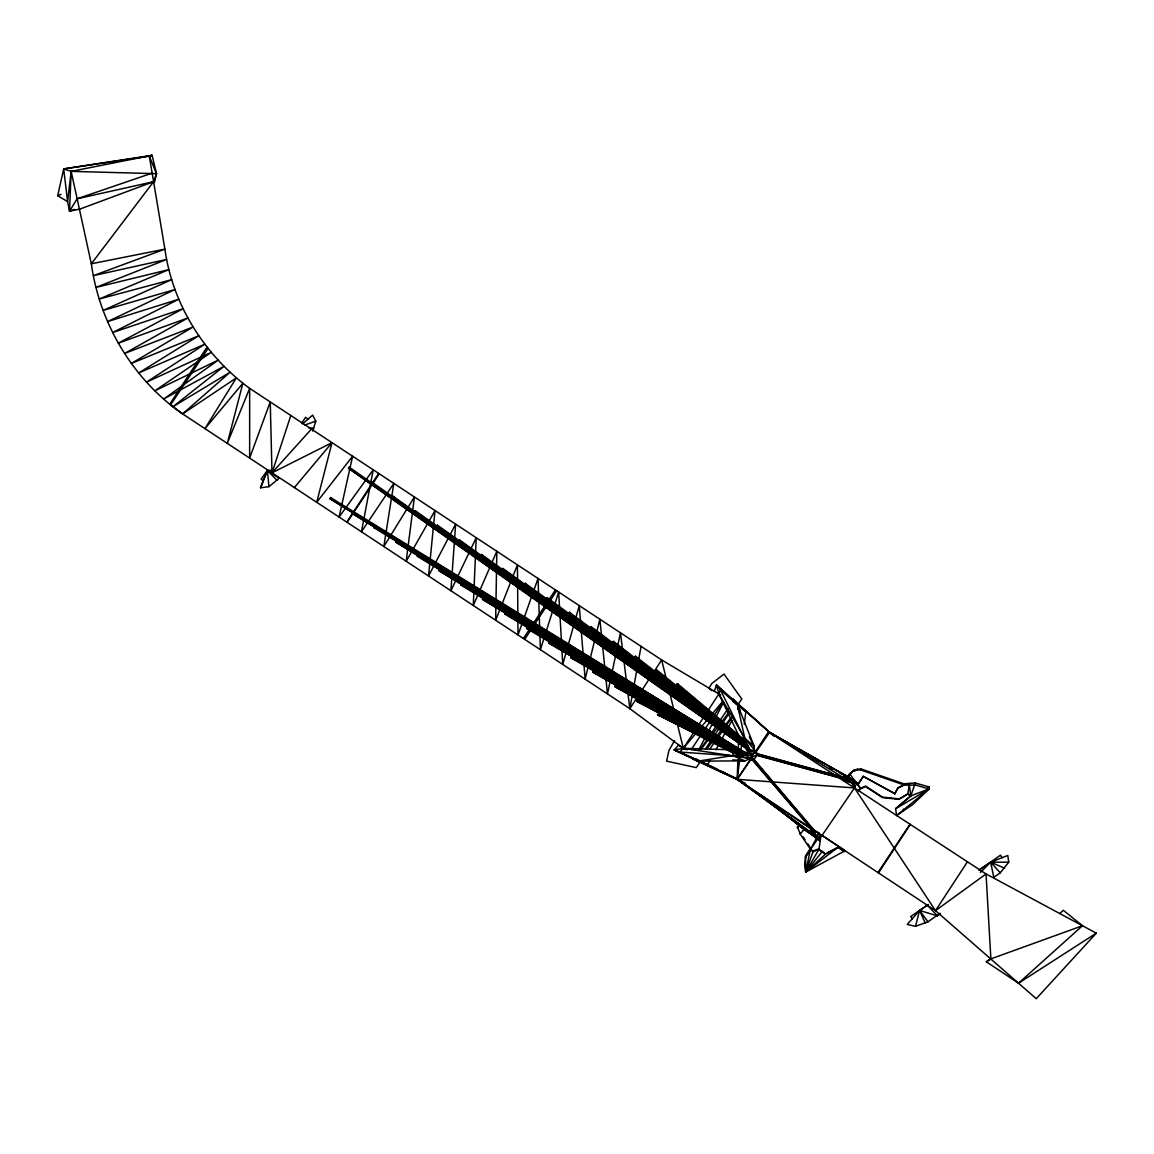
<?xml version="1.0" encoding="UTF-8"?>
<svg xmlns="http://www.w3.org/2000/svg" width="1154" height="1154" viewBox="0 0 1154 1154"><rect width="100%" height="100%" fill="white"/><g stroke="black" fill="none" stroke-linecap="round" stroke-linejoin="round"><path stroke-width="1.5" d="M687.265 749.811L683.817 748.802L678.639 745.123L674.239 749.898L698.386 761.135L744.979 760.861L750.273 758.481L754.24 752.841L754.211 746.364L737.334 704.113L716.461 684.957L714.34 691.289M495.903 606.081L495.657 620.217L500.273 608.49M495.989 600.787L496.48 572.514M496.595 565.446L496.84 551.309L491.849 562.791M732.718 759.88L744.979 760.861L733.093 755.798L733.497 751.571M737.882 759.75L737.19 779.325L807.295 830.404L809.819 831.471L811.724 828.586M738.271 749.061L738.531 741.935M739.555 713.461L739.801 706.003L738.142 704.748L745.859 711.715L744.258 724.164M74.621 209.422L69.528 211.139L71.159 171.369L63.686 168.917L57.7 195.718L67.624 201.633L69.528 211.139L79.424 209.249L153.597 181.683L156.526 173.677L152.068 155.3L63.686 168.917L67.624 201.633L71.159 171.369L152.068 155.3L148.765 156.728M473.832 592.997L473.284 605.475L477.568 595.637M474.063 587.646L475.376 557.339M475.607 551.987L476.227 537.721L470.861 548.972M744.705 753.072L743.926 754.254L744.705 753.072L743.897 754.226L373.752 527.58L374.675 526.484L375.165 527.825L373.752 527.58M743.594 752.797L743.176 754.211L395.735 542.077L396.63 540.952L410.449 549.391M451.906 576.712L450.911 590.733L456.292 579.496M452.152 573.206L454.387 541.659M454.633 538.153L455.628 524.132L449.887 535.139M746.133 753.259L329.871 498.672L330.578 497.533L746.133 753.259L745.441 754.399L329.871 498.672M742.686 753.548L742.758 752.74L742.411 754.197L417.373 556.343L418.137 555.132L418.815 556.401L742.411 754.197M820.032 839.708L819.931 840.559L820.523 835.539L818.676 832.755L811.334 829.163L737.19 779.325L695.646 758.798M818.907 849.777L821.129 834.731L845.204 850.7L844.281 851.623L838.165 847.584L825.528 854.104L818.907 849.777L818.994 848.709L813.238 851.061L810.555 849.301L800.198 834.068L797.356 826.495M800.313 832.77L800.198 834.068L804.381 829.062M839.434 847.93L844.31 851.162L805.708 872.063L804.814 862.889M825.528 854.104L805.708 872.063L805.636 855.662L810.671 848.002L805.708 872.063L838.208 847.123M813.238 851.061L805.708 872.063L822.254 851.479M820.508 835.727L820.609 834.674L819.96 835.597M847.974 778.705L850.209 773.252L854.047 770.165L860.725 768.838L903.798 783.782L915.252 783.003L929.201 786.956L929.028 788.961L912.684 804.583L896.644 815.503L895.576 808.637L910.809 795.842L929.028 788.961L915.079 784.893L909.352 785.297L910.794 796L895.562 808.781L929.028 788.961L896.644 815.503M847.743 776.714L854.047 770.165M853.96 771.218L857.206 769.934L857.292 768.881M858.864 790.807L860.523 788.889L865.514 786.566L882.406 797.602L899.081 799.376L907.736 793.995L899.139 798.885L882.449 797.097L865.572 786.062L860.581 788.384L857.869 784.345L863.178 776.281L894.739 793.635L863.178 776.281M894.739 793.635L898.043 787.663L903.697 784.835L860.624 769.906L860.725 768.838M860.523 788.889L850.123 774.32L847.988 776.858M894.696 794.125L898.043 787.663M898 788.153L903.654 785.326L903.798 783.782M903.164 811.06L903.337 809.156M909.352 785.297L909.525 783.393M915.252 783.003L910.809 795.842L907.751 793.851L909.381 784.936L903.654 785.326M720.067 694.477L719.851 696.021M736.036 753.403L735.92 751.788L736.036 753.403L592.68 672.075L593.589 671.037L678.047 718.956M741.647 754.153L741.907 752.624L741.647 754.153L438.852 570.61L439.602 569.384L458.023 580.549M433.269 528.243L428.552 576.005L433.471 566.571M433.63 524.709L435.029 510.558L406.179 561.262L414.416 496.97L383.82 546.52L393.817 483.396L361.447 531.778L370.766 482.675L748.181 748.513L747.98 749.335L370.189 482.646L370.953 481.434L748.427 747.893L747.98 749.335M609.427 673.878L483.252 598.133L482.502 599.359L740.147 754.024L740.219 752.394L737.146 750.547M804.641 864.793L805.636 855.662M739.7 759.75L737.19 779.325L809.819 831.471M740.839 750.85L741.517 745.513M849.82 780.695L850.036 779.065L849.82 780.695L756.389 755.206M737.709 753.605L737.666 752.192L737.709 753.605L548.568 642.893L549.174 641.869L657.318 705.181M739.05 736.137L718.87 693.972L716.461 684.957L769.53 732.415L853.513 779.931L854.465 787.937L822.009 835.496M736.872 753.649L736.815 751.946M744.373 739.93L743.638 741.156L744.373 739.93L677.398 683.687L676.561 684.856L729.977 729.703M63.686 168.917L149.313 156.136L164.892 249.149C172.566 304.627 204.734 355.418 249.653 388.364L661.675 659.958L718.87 693.972L744.792 738.214L757.789 754.096L753.374 760.472L750.273 758.481L683.327 748.326L629.839 708.657L632.334 694.823M634.21 684.437L636.705 670.589M638.263 661.949L641.076 646.37M744.792 740.738L744.085 742.008L744.792 740.738L656.842 670.085L656.063 671.296L728.722 729.66M744.792 742.613L745.109 741.661L635.436 656.237L634.801 657.059L720.745 723.991M371.617 482.704L370.997 481.506L373.218 469.822L339.088 517.035L352.619 456.234L316.715 502.293L332.02 442.66L271.998 472.823L270.238 401.938L249.653 458.095L249.653 388.364L227.295 443.367L242.859 383.301L204.95 428.639L236.325 377.935L182.606 413.911C132.869 379.464 99.633 323.524 91.325 263.776L71.159 171.369L156.526 173.677L154.448 182.476L153.597 181.683L77.145 198.776L69.528 211.139M734.305 753.274L734.175 751.586L734.305 753.274L636.604 701.243L637.383 700.045L705.613 736.382M735.127 753.173L735.069 751.961L735.127 753.173L614.981 686.717L615.486 685.808L725.635 746.739M610.077 681.697L607.48 693.929L606.038 679.692M612.298 671.224L615.645 655.501M617.866 645.014L620.463 632.796L622.424 648.678M745.296 743.825L745.729 742.527L591.05 626.636L590.199 627.79L649.01 671.859M747.431 748.239L747.893 746.797L747.431 748.239L660.853 686.774M747.994 746.551L438.015 526.412L436.573 526.325L437.366 525.128L747.994 746.551L747.157 747.734L747.604 746.292L747.143 747.72L742.743 744.575M516.747 585.597L747.619 749.004L748.052 747.547L394.077 497.013L393.24 498.182M748.282 749.797L748.686 748.441L349.244 467.154L348.465 468.25L748.282 749.797L748.686 748.441M745.441 742.065L744.835 743.392L745.441 742.065L613.25 641.35L612.529 642.59L672.277 688.116M745.816 744.936L746.263 743.609L547.212 597.657L546.376 598.825L627.271 658.141M588.064 667.185L585.121 679.187L583.982 664.834M590.17 658.631L594.815 639.778M596.921 631.209L599.864 619.208L601.494 635.219M746.508 744.229L746.09 745.455L746.508 744.229L525.286 583.333L524.551 584.328L617.837 652.183M927.427 905.125L919.55 910.492L907.217 924.484L915.555 926.301L919.55 910.492L928.436 904.447M746.321 746.119L747.1 744.95L502.841 568.432L502.163 569.701L526.859 587.545M312.647 431.062L315.807 421.123L312.633 415.123L302.536 423.922M566.152 652.342L562.748 664.444L561.955 650.322M568.576 643.687L573.437 626.391M575.86 617.736L579.265 605.634L580.549 621.775M739.411 706.58L720.37 689.76L716.461 684.957M747.619 749.004L748.052 747.547M544.154 637.83L540.389 649.702L539.942 635.998M546.304 631.05L552.752 610.711M554.901 603.917L558.651 592.045L559.56 607.942M745.109 741.661L744.691 742.642M745.643 744.142L746.003 743.046L569.412 612.298L568.489 613.394L631.786 660.261M745.729 742.527L745.138 743.883M290.822 415.512L271.998 472.823L311.421 429.086M746.263 743.609L745.729 744.994M746.609 746.609L747.071 745.195L481.506 554.454L480.67 555.622L530.35 591.295M743.796 741.099L744.792 738.214L737.334 704.113M720.226 696.814L720.514 694.679L718.87 693.972L708.296 710.128M747.893 748.081L394.668 498.326L394.077 497.013M522.142 623.333L518.016 634.96L517.901 620.592M523.916 618.342L531.576 596.748M533.927 590.098L538.053 578.471L538.529 592.867M718.87 693.972L720.37 689.76L749.97 749.754L751.831 755.12L750.273 758.481L754.24 752.35L757.789 754.096L750.273 758.481M745.167 753.908L745.441 753.144L352.677 512.03L351.855 513.213L745.167 753.908L351.855 513.213M734.132 701.531L732.098 698.617L769.53 732.415L986.05 873.953L1096.3 933.168L1036.249 998.7L935.505 910.65L854.465 787.937L851.825 782.787L853.513 779.931L857.105 783.162L854.393 782.34M263.256 480.8L261.078 479.126L267.367 470.443L279.138 478.232L268.969 486.671L260.501 487.796L267.367 470.443L270.757 470.255M502.264 603.455L510.847 581.659M512.823 576.625L517.439 564.883L517.583 581.053M260.501 487.796L267.367 470.443L277.003 480.324M747.071 745.195L746.797 745.888L480.67 555.622M746.003 743.046L745.686 743.796L737.031 737.406M479.703 590.704L489.7 567.725M819.96 840.328L803.083 828.832L775.07 806.502M457.821 576.279L469.332 552.175M459.754 540.144L459.09 541.414L460.533 541.356L747.1 746.306L459.754 540.144L460.533 541.356M435.938 561.854L448.242 538.283M698.935 749.48L704.705 738.445M708.83 730.569L712.941 722.678M715.408 717.961L723.659 702.195M817.133 836.809L810.555 849.301L818.027 838.424M847.829 778.633L850.123 774.32M709.854 760.645L707.301 765.29L737.19 779.325L935.505 910.65L986.05 873.953L990.882 959.046L986.281 961.772L1018.52 983.194L1096.3 933.168M715.855 749.783L718.423 745.123M721.841 738.921L725.26 732.718M727.828 728.059L732.112 720.298M738.098 709.436L739.801 706.335L732.934 701.473M737.117 753.778L570.797 657.722L571.518 656.482L683.788 721.322M824.461 852.921L818.936 849.315L805.708 872.063L805.377 866.192M854.624 786.84L857.105 783.162L847.945 776.93L846.243 779.772L843.675 780.883L851.825 782.787L854.84 786.263L854.465 787.937L737.19 779.325L750.951 758.466M738.517 752.177L738.56 753.865L526.613 628.454L527.349 627.228L633.705 690.15M819.96 840.4L740.378 780.883L750.331 788.225M813.152 829.279L811.349 832.149L820.09 840.429L812.863 834.861M814.133 830.274L818.446 833.13M816.873 835.611L818.676 832.755L819.787 840.689L816.873 835.611L803.227 828.659L779.354 809.747M740.911 754.052L462.163 585.15L461.586 583.837L460.734 584.991L740.911 754.052L741.056 752.466M744.662 754.355L745.441 753.144M739.411 753.908L506.101 614.188L505.553 612.861L504.687 614L739.397 753.908L739.368 752.235M743.176 754.211L743.955 753.014M169.811 404.116L207.114 346.965M346.835 522.142L352.619 513.27M352.98 512.708L378.656 473.4M208.182 348.277L170.648 404.809L182.606 413.911L629.839 708.657L637.556 696.857M642.374 689.472L649.125 679.143M653.957 671.758L661.675 659.958L667.618 684.207M727.958 749.682L683.327 748.326L674.239 749.898L679.749 752.033L683.327 748.326L693.886 732.17M698.689 724.813L703.493 717.471M878.526 872.914L910.246 824.403M935.505 910.65L967.441 861.793M523.382 638.508L529.325 629.478M533.292 623.477L544.948 605.792M548.756 600.022L555.406 589.91M524.681 639.359L531.518 628.988M534.446 624.545L546.087 606.874M549.939 601.018L556.704 590.761M754.875 752.495L768.636 731.636M805.463 857.566L810.497 849.907L813.181 851.666L818.936 849.315M857.826 784.835L863.134 776.772M705.512 748.946L710.359 741.633M715.206 734.305L719.072 728.448M722.952 722.592L728.751 713.807M347.094 522.315L379.291 473.818M700.262 761.654L696.309 767.626L666.594 761.135L668.974 750.389L674.542 740.623M737.824 704.935L741.777 698.963L724.005 674.08L711.715 683.586L708.917 688.289L711.629 690.525M877.963 872.539L910.016 824.244M691.174 749.682L700.175 736.223M705.166 728.751L710.157 721.264M714.167 715.292L723.154 701.82M843.675 780.883L846.747 776.31L769.53 732.415L755.38 752.942M699.93 749.999L706.969 739.656M710.994 733.742L716.014 726.342M720.038 720.428L728.073 708.614M751.341 758.798L737.19 779.325L738.935 779.801M301.699 422.984L305.637 417.33L308.046 419.133M709.97 748.816L714.081 742.96M718.192 737.103L722.317 731.247M726.429 725.376L731.578 718.062M737.752 709.263L739.801 706.335L735.603 703.45M1002.105 857.696L1000.46 855.186L990.622 862.168L993.81 877.328L1000.273 872.799L1008.74 862.197L1007.788 855.475L990.622 862.168L980.251 869.207M433.399 525.315L414.315 511.77L415.151 510.602L748.297 747.085M701.387 748.845L707.806 740.349M713.143 733.252L717.413 727.583M721.697 721.899L729.169 711.975M153.597 181.683L91.325 263.776L164.892 249.149L93.517 275.604L166.638 259.434L96.056 287.389L168.902 269.603L99.258 299.001L171.686 279.643L103.081 310.426L174.99 289.524L107.538 321.62L178.783 299.232L112.602 332.554L183.068 308.738L118.271 343.185L187.828 317.999L124.517 353.499L193.064 327.015L131.311 363.438L198.748 335.756L138.653 372.987L204.864 344.18L146.515 382.118L211.413 352.287L154.867 390.802L218.366 360.048L163.68 399.01L224.064 366.294L172.941 406.727L230.05 372.252L182.606 413.911M706.407 749.465L712.869 741.128M717.182 735.56L721.481 729.992M725.794 724.423L731.189 717.471M737.651 709.119L739.801 706.335L745.859 711.715L732.098 698.617L773.844 736.108M803.227 828.659L820.09 840.429M294.357 487.565L332.02 442.66M695.069 749.581L683.327 748.326L696.064 733.151M701.848 726.255L707.633 719.36M712.263 713.836L722.692 701.43M858.331 790.562L860.624 787.894M708.945 765.376L679.749 752.033L733.093 755.798L751.831 755.12L754.24 752.35M743.897 754.226L744.431 752.898M797.241 827.779L799.073 825.932M915.555 926.301L928.004 921.801L939.991 913.29M980.496 872.395L990.622 862.168L1008.74 862.197M846.43 777.06L850.209 773.252M752.624 760.284L815.157 833.231L815.604 831.875L753.721 759.043M926.691 789.379L929.201 786.956M1059.79 913.564L1063.324 910.261L1082.466 925.739L1018.52 983.194M740.147 754.024L740.219 752.394M912.179 918.844L910.694 916.521L919.55 910.492L937.452 915.843L940.423 913.809M978.866 870.188L990.622 862.168L1004.543 868.154M986.281 961.772L990.435 959.046L1082.466 925.739M733.179 751.658L733.151 752.956L657.506 714.629L658.573 714.066L721.409 745.513M827.144 852.835L836.621 847.93M708.888 765.347L698.386 761.135L699.454 761.121M57.7 195.718L61.018 194.305M304.945 425.004L315.807 421.123M77.145 198.776L152.155 173.114M700.709 762.001L698.386 761.135L748.787 752.942L751.831 755.12M676.561 684.856L677.701 684.683L744.07 740.406M502.163 569.701L503.591 569.658L746.551 745.239M614.981 686.717L672.349 717.86M857.206 769.934L860.624 769.906M612.529 642.59L613.971 642.59L628.238 653.452M570.797 657.722L586.203 665.786M548.568 642.893L737.579 752.841M526.613 628.454L532.686 631.224M482.502 599.359L740.132 753.187M438.852 570.61L741.834 753.418M417.373 556.343L418.815 556.401M656.063 671.296L657.491 671.368L682.75 691.664M636.604 701.243L671.065 718.928M308.825 427.846L313.859 428.148M348.465 468.25L748.441 749.105M414.315 511.77L747.604 747.489M546.376 598.825L557.93 606.398M524.551 584.328L746.249 744.82M698.386 761.135L701.877 761.51M460.734 584.991L462.163 585.15M847.945 776.93L769.53 732.415L771.867 734.434M590.199 627.79L591.613 627.964L591.05 626.636M504.687 614L506.101 614.188M634.801 657.059L671.224 684.769M733.093 755.798L750.648 758.279L746.191 755.567L748.787 752.942L749.97 749.754L747.201 747.532M395.735 542.077L743.652 753.851M568.489 613.394L569.903 613.654L569.412 612.298M592.68 672.075L664.156 712.119M741.863 751.571L748.787 752.942L743.811 745.484M754.254 750.634L749.97 749.754L754.24 752.841M696.093 759.664L674.224 749.898L737.319 779.065M748.441 759.303L753.374 760.472M756.909 753.649L850.036 779.065M757.226 754.038L850.671 779.541M758.048 754.514L849.301 779.412M756.966 754.817L850.57 780.364M757.789 755.279L849.185 780.219M815.604 831.875L814.421 833.029M745.412 783.393L692.876 758.986L699.887 762.231M718.322 769.805L710.388 765.953L711.253 767.237M721.495 771.334L737.348 779.022M657.506 714.629L733.771 752.797M745.628 711.513L746.941 712.206M708.787 738.07L718.307 743.133M721.481 744.82L729.415 749.047M674.224 720.601L688.375 728.131M691.52 729.818L705.685 737.348M713.547 741.546L722.995 746.566M730.857 750.749L734.002 752.437M851.825 782.787L769.53 732.415L806.314 754.024M728.78 748.484L731.924 750.215M675.479 719.591L684.87 724.784M688 726.515L716.172 742.109M719.303 743.84L734.954 752.495M681.177 720.731L684.308 722.505M687.438 724.279L692.126 726.933M695.256 728.708L698.386 730.482M709.335 736.699L718.726 742.022M667.272 713.893L690.64 727.15M693.756 728.91L735.834 752.783M686.918 723.125L697.824 729.429M700.954 731.232L719.663 742.036M724.337 744.748L733.699 750.143M589.305 667.589L620.333 685.505M623.434 687.294L634.296 693.568M637.397 695.357L648.259 701.632M651.361 703.421L654.462 705.224M657.564 707.013L662.223 709.696M665.324 711.499L668.426 713.287M673.085 715.97L676.186 717.759M679.288 719.562L690.15 725.837M693.251 727.626L710.316 737.478M713.417 739.267L724.279 745.542M727.381 747.345L736.699 752.711M660.42 706.984L686.673 722.361M689.775 724.164L700.579 730.496M703.68 732.3L708.311 735.011M711.398 736.829L714.485 738.632M717.586 740.45L722.216 743.162M725.303 744.965L729.934 747.677M809.372 755.827L818.561 761.222M829.293 767.525L832.351 769.329M853.816 781.936L856.874 783.739L853.989 781.893M636.792 691.982L641.408 694.708M644.495 696.54L662.987 707.474M667.618 710.215L670.705 712.047M675.321 714.773L678.408 716.605M681.495 718.423L686.111 721.163M704.604 732.112L707.69 733.93M712.321 736.67L715.393 738.488M535.773 633.056L548.15 640.369M551.251 642.201L562.085 648.62M565.171 650.438L569.816 653.193M572.903 655.025L593.012 666.925M596.113 668.743L599.2 670.575M603.845 673.33L606.932 675.162M610.033 676.994L614.678 679.735M617.765 681.567L630.142 688.88M633.229 690.712L644.062 697.117M647.163 698.949L651.794 701.704M654.895 703.536L659.525 706.277M664.17 709.018L675.003 715.422M678.09 717.254L682.735 720.009M685.822 721.841L688.924 723.659M692.011 725.491L696.655 728.246M699.757 730.078L712.119 737.392M715.22 739.224L727.597 746.551M730.684 748.383L733.785 750.215M507.111 613.784L590.718 663.622M593.82 665.469L598.464 668.238M601.551 670.085L613.942 677.47M617.044 679.317L621.689 682.086M624.776 683.933L637.167 691.318M640.268 693.165L644.913 695.934M648.014 697.781L652.659 700.55M657.304 703.32L660.391 705.166M665.036 707.921L668.137 709.768M671.239 711.614L675.883 714.384M680.528 717.153L683.615 719M688.26 721.769L691.361 723.616M694.463 725.462L699.108 728.232M839.549 772.617L857.105 783.162M612.5 675.725L617.116 678.494M620.203 680.341L632.507 687.741M635.58 689.587L640.196 692.357M643.283 694.203L655.587 701.589M658.66 703.435L663.276 706.205M666.363 708.066L678.667 715.451M681.74 717.298L686.356 720.067M690.972 722.837L694.059 724.683M698.675 727.453L701.747 729.299M704.834 731.146L709.45 733.93M714.066 736.699L717.139 738.546M721.755 741.315L724.827 743.162M727.914 745.008L732.53 747.778M463.115 584.761L507.645 611.634M510.717 613.481L515.333 616.265M518.406 618.111L530.681 625.526M533.754 627.387L538.355 630.156M542.971 632.94L546.044 634.801M549.116 636.647L553.718 639.431M556.791 641.278L578.284 654.246M581.356 656.107L585.958 658.891M589.03 660.737L601.321 668.152M604.393 669.998L608.995 672.782M613.611 675.566L616.683 677.412M621.285 680.196L624.357 682.043M627.43 683.904L632.031 686.688M636.633 689.457L639.705 691.318M644.321 694.088L647.394 695.949M659.67 703.363L664.286 706.147M668.887 708.917L671.96 710.777M676.561 713.547L679.634 715.408M682.706 717.254L687.308 720.038M461.081 582.409L513.256 614.029M516.328 615.89L537.807 628.916M540.88 630.776L545.481 633.56M548.554 635.421L560.83 642.865M563.902 644.725L570.033 648.447M573.105 650.308L577.707 653.092M580.779 654.953L593.055 662.396M596.128 664.257L600.729 667.055M605.331 669.839L608.403 671.7M613.005 674.499L616.077 676.345M622.208 680.067L625.28 681.927M628.353 683.788L640.629 691.232M643.701 693.092L648.303 695.891M652.904 698.675L655.977 700.536M660.578 703.334L663.651 705.181M666.723 707.041L672.854 710.763M675.927 712.624L680.528 715.422M685.13 718.206L688.202 720.067M692.804 722.866L695.876 724.726M717.355 737.738L720.428 739.599M419.681 556.069L442.761 570.105M445.833 571.98L467.37 585.092M470.443 586.968L475.059 589.781M478.145 591.656L499.682 604.768M502.755 606.629L508.914 610.379M511.987 612.255L516.603 615.068M519.675 616.943L541.212 630.055M544.299 631.916L548.915 634.729M553.531 637.542L556.603 639.417M561.219 642.23L573.524 649.716M576.596 651.592L581.212 654.405M585.828 657.203L590.444 660.016M593.531 661.891L598.147 664.704M602.763 667.502L605.836 669.378M608.908 671.253L615.068 675.003M618.14 676.879L622.756 679.677M627.372 682.49L630.445 684.365M635.061 687.178L639.677 689.991M644.293 692.789L647.365 694.665M650.452 696.54L655.068 699.353M668.916 707.777L671.989 709.652M676.605 712.465L679.677 714.34M691.982 721.827L696.598 724.64M701.214 727.453L704.301 729.314M718.134 737.752L721.221 739.627M724.294 741.488L728.91 744.301M413.521 551.266L435.015 564.378M438.087 566.253L444.218 570.004M447.29 571.879L451.906 574.692M454.964 576.567L476.458 589.694M479.53 591.569L484.146 594.382M488.748 597.195L493.349 600.008M496.422 601.883L501.024 604.696M504.096 606.571L508.698 609.384M511.77 611.259L533.263 624.372M536.336 626.247L542.481 629.997M545.553 631.873L550.155 634.686M553.228 636.561L557.829 639.374M562.431 642.187L574.721 649.688M577.793 651.563L582.395 654.376M586.997 657.189L591.613 660.001M596.214 662.814L599.287 664.69M603.888 667.502L606.961 669.363M610.033 671.239L616.164 674.989M619.236 676.864L623.852 679.677M628.454 682.49L631.526 684.365M637.657 688.116L640.73 689.991M645.346 692.804L649.947 695.617M654.549 698.43L665.295 704.993M669.897 707.806L680.644 714.369M685.26 717.182L689.861 719.995M694.463 722.808L697.535 724.683M702.137 727.482L706.753 730.294M711.354 733.107L740.522 750.922M379.277 529.297L385.422 533.061M388.48 534.937L393.096 537.75M396.154 539.625L425.307 557.483M429.908 560.296L434.51 563.123M439.111 565.936L442.184 567.811M446.786 570.639L459.061 578.154M462.134 580.029L500.49 603.513M505.091 606.34L509.693 609.153M512.765 611.029L560.325 640.167M563.397 642.042L569.528 645.793M572.6 647.683L742.902 751.961M843.891 775.401L846.776 777.248M907.736 793.995L910.794 796M403.525 505.466L412.353 511.712M418.238 515.867L424.109 520.036M427.052 522.113L443.237 533.566M446.165 535.644L454.993 541.89M457.936 543.967L482.935 561.666M485.877 563.743L502.048 575.197M504.99 577.274L513.818 583.52M436.327 527.392L508.236 578.442M511.164 580.52L524.378 589.896M527.32 591.973L536.12 598.234M539.048 600.311L552.261 609.687M556.661 612.817L568.403 621.14M572.802 624.271L583.073 631.57M587.473 634.686L599.214 643.023M602.157 645.1L610.956 651.361M613.899 653.438L627.098 662.814M632.969 666.983L638.84 671.152M641.768 673.229L657.91 684.697M438.044 527.378L480.526 557.656M483.454 559.748L496.638 569.138M499.567 571.23L508.366 577.505M515.679 582.727L524.479 588.987M527.407 591.079L540.591 600.469M546.448 604.653L556.704 611.966M561.104 615.096L568.417 620.318M577.216 626.579L584.53 631.801M591.858 637.022L600.657 643.283M607.97 648.505L616.77 654.78M622.626 658.948L631.411 665.223M638.739 670.445L644.596 674.614M653.395 680.874L659.251 685.058M669.508 692.371L675.364 696.54M685.62 703.853L691.477 708.037M714.917 724.741L719.317 727.871M462.018 543.505L473.703 551.872M476.616 553.949L488.301 562.315M492.686 565.446L501.456 571.72M507.298 575.889L517.526 583.203M523.368 587.386L529.21 591.569M539.437 598.868L545.279 603.052M554.035 609.326L561.349 614.548M570.105 620.809L577.404 626.031M584.717 631.252L593.473 637.527M600.787 642.749L605.158 645.879M615.385 653.193L621.227 657.376M631.454 664.69L637.296 668.858M647.524 676.172L653.366 680.355M663.593 687.669L666.507 689.76M676.734 697.074L682.577 701.243M692.804 708.556L698.646 712.739M723.486 730.496L726.4 732.588M738.084 740.94L742.469 744.07M533.263 593.401L546.419 602.85M549.347 604.941L562.488 614.39M565.417 616.481L596.099 638.523M600.484 641.682L612.168 650.077M618.01 654.275L628.238 661.617M634.094 665.815L639.936 670.012M650.164 677.355L656.006 681.552M666.233 688.909L672.075 693.107M682.302 700.449L688.145 704.647M698.372 711.989L704.228 716.187M714.456 723.529L720.298 727.727M730.525 735.084L733.454 737.175M529.773 589.651L542.842 599.099M545.755 601.205L558.839 610.654M561.738 612.76L571.908 620.102M574.822 622.208L587.891 631.656M590.805 633.762L603.888 643.211M609.701 647.408L621.328 655.818M625.684 658.963L632.955 664.214M641.667 670.517L650.38 676.821M659.107 683.125L666.377 688.375M675.09 694.665L678.004 696.771M692.53 707.272L698.343 711.47M708.513 718.827L711.427 720.933M739.036 740.882L743.392 744.027M620.751 654.304L635.32 664.906M638.234 667.012L651.346 676.561M654.275 678.682L667.387 688.217M674.672 693.525L684.87 700.94M692.155 706.248L700.911 712.609M709.652 718.956L718.394 725.318M728.592 732.747L734.42 736.988M566.6 612.76L575.283 619.121M583.967 625.482L592.637 631.858M602.763 639.273L610.004 644.581M620.131 651.996L631.7 660.492M634.585 662.612L649.053 673.215M656.294 678.523L666.421 685.938M673.647 691.246L683.774 698.675M691.001 703.969L701.127 711.398M709.811 717.759L718.495 724.121M725.722 729.429L740.19 740.031M743.089 742.152L745.974 744.272M630.156 660.261L644.61 670.849M647.495 672.97L661.934 683.557M667.719 687.798L677.831 695.213M685.058 700.507L695.17 707.921M702.382 713.215L712.494 720.63M721.163 726.991L728.39 732.285M738.502 739.7L741.387 741.82M571.345 614.721L574.216 616.856M584.313 624.314L591.512 629.651M603.037 638.191L614.563 646.716M623.218 653.121L631.858 659.525M641.941 666.998L649.139 672.32M660.679 680.86L672.205 689.4M679.403 694.722L689.486 702.195M698.141 708.599L706.782 714.99M718.307 723.529L729.833 732.069M634.671 662.396L649.053 673.042M651.923 675.177L666.32 685.822M669.19 687.957L679.259 695.415M690.77 703.926L696.526 708.195M709.479 717.774L713.792 720.976M728.174 731.622L731.059 733.756M753.187 790.346L767.424 800.876M770.266 802.996L807.295 830.404M593.055 629.031L603.124 636.575M616.048 646.269L626.117 653.813M637.614 662.425L649.111 671.037M659.179 678.581L672.118 688.274M680.745 694.737L690.799 702.281M702.296 710.893L713.807 719.519M723.861 727.049L736.8 736.742M651.88 674.008L667.661 685.837M674.83 691.217L684.885 698.733M694.924 706.262L706.392 714.86M717.875 723.457L720.745 725.606M632.507 656.713L652.472 671.931M656.756 675.191L676.72 690.395M679.576 692.573L700.968 708.873M703.825 711.052L725.217 727.352M728.073 729.516L745.181 742.556M679.389 693.525L690.77 702.195M702.151 710.878L709.277 716.288M774.925 805.636L777.724 807.786M794.442 820.667L797.241 822.816M741.964 708.556L744.518 710.518M674.066 686.976L676.893 689.183M683.976 694.708L708.051 713.461M710.893 715.668L713.72 717.875M716.562 720.067L739.224 737.723M742.051 739.93L744.878 742.137M732.011 732.761L740.464 739.353M766.703 799.736L761.092 795.279L769.458 802.03M685.548 693.915L688.361 696.165M691.174 698.415L693.972 700.68M703.796 708.57L744.489 741.257M732.703 731.997L735.444 734.29M744.792 738.214L754.211 746.364L749.393 737.06M732.098 698.617L738.3 704.214M927.427 905.299L937.452 915.843M990.622 862.168L1000.273 872.799M752.567 758.279L815.748 832.654M752.61 759.664L815.157 833.231M744.95 746.739L748.153 750.85M928.004 921.801L919.55 910.492L925.263 923.056M803.141 836.924L805.03 839.694M807.843 843.848L809.733 846.618M502.841 568.432L503.591 569.658M615.486 685.808L616.005 686.702M613.25 641.35L613.971 642.59M571.518 656.482L572.24 657.722M549.174 641.869L549.766 642.908M527.349 627.228L528.042 628.483M483.252 598.133L483.944 599.402M439.602 569.384L440.294 570.639M330.578 497.533L331.212 498.716M656.842 670.085L657.491 671.368M637.383 700.045L638.032 701.329M437.366 525.128L438.015 526.412M352.677 512.03L353.283 513.328M349.244 467.154L349.792 468.38M415.151 510.602L415.743 511.914M547.212 597.657L547.804 598.969M481.506 554.454L482.098 555.766M525.286 583.333L525.791 584.472M149.313 156.136L156.526 173.677M635.436 656.237L635.825 657.189M396.63 540.952L397.164 542.279M593.589 671.037L594.036 672.335M677.398 683.687L677.701 684.683M670.157 694.607L673.979 710.2M676.951 722.332L683.327 748.326M738.416 752.956L738.56 753.865M623.953 661.026L626.348 680.427M627.661 691.015L629.839 708.657M602.59 645.894L604.768 667.243M267.367 470.443L268.969 486.671M581.4 632.536L583.116 654.073M559.95 615.01L561.349 639.72M538.817 601.854L539.654 627.415M517.627 586.448L517.843 613.409M745.282 753.057L744.518 754.269L745.282 753.057M659.021 714.283L658.689 715.682L657.636 714.687L659.021 714.283M677.528 683.788L676.734 685L678.177 685.072L677.528 683.788M393.528 496.335L392.692 497.504L394.12 497.648L393.528 496.335M746.09 753.447L745.195 754.254L746.09 753.447"/></g></svg>
